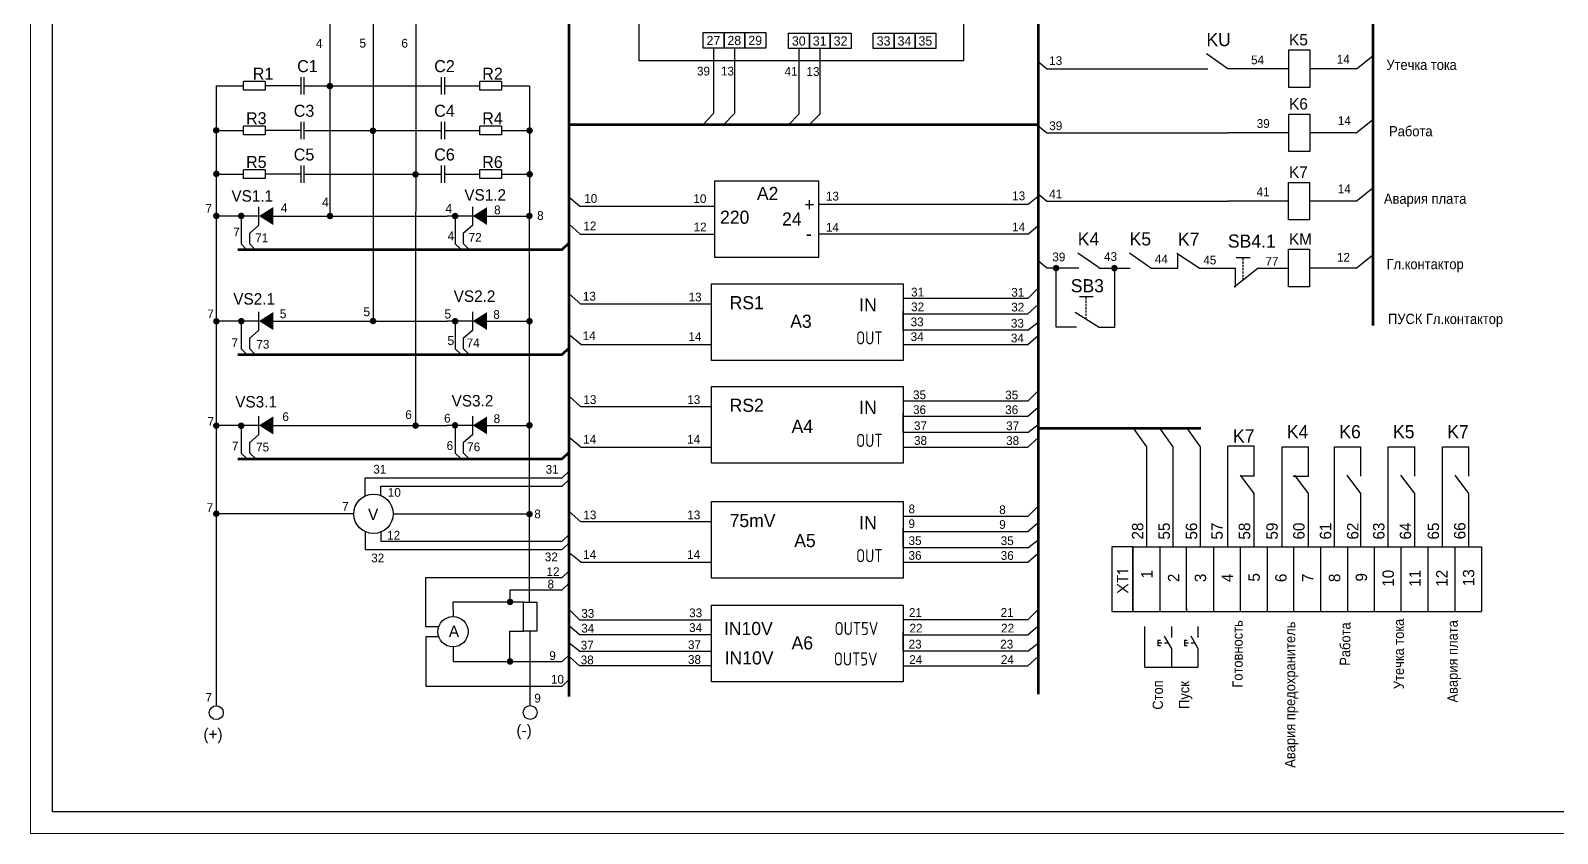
# Model space of a CAD drawing. Header units: millimetres. Extents: x 12 to 2978, y 1101 to 2133.
# Drawn here: x 12 to 361.1, y 1678.3 to 1862 of the extents above; entities that cross this region are included whole.
import ezdxf
from ezdxf.enums import TextEntityAlignment as Align

# ---------------------------------------------------------------- set-up
doc = ezdxf.new("R2010")
doc.units = ezdxf.units.MM
doc.linetypes.add('DASHED', pattern=[0.75, 0.5, -0.25])
doc.layers.add('SYMS', color=7, linetype='Continuous')
doc.styles.add('SPDS', font='SPDS.shx')
doc.styles.add('WD_IEC', font='ISOCP2.shx', dxfattribs={"width": 0.9, "height": 4})
pattern_1 = [(0, (9.8634, -10.202), (0, 6.985), [5.08, -1.905]), (90, (9.8634, -10.202), (-6.985, 4e-16), [5.08, -1.905])]

# ---------------------------------------------------------------- blocks, each defined once
blk = doc.blocks.new('Формат А2 (2)')
at = {"lineweight": 20}
for p, q in [((1597.83, 433.69), (2191.83, 433.69)), ((2191.83, 433.69), (2191.83, 13.69))]:
    blk.add_line(p, q, dxfattribs=at)
at = {"lineweight": 30}
for p, q in [((1617.83, 428.69), (2186.83, 428.69)), ((2186.83, 428.69), (2186.83, 18.69))]:
    blk.add_line(p, q, dxfattribs=at)
blk = doc.blocks.new('HPB11')
for p, q in [((-7.5, 0), (-2.5, 0)), ((2.5, 0), (-3.12, -3.12)), ((2.5, 0), (7.5, 0)), ((-1.25, -6.25), (-1.25, -5)), ((-1.25, -6.25), (1.25, -6.25)), ((0, -3.12), (0, -1.39)), ((0, -6.25), (0, -4.38)), ((1.25, -6.25), (1.25, -5))]:
    blk.add_line(p, q)
at = {"style": 'WD_IEC'}
for tag, p in [('INST', (-5, 11.12)), ('LOC', (-5, 7.62)), ('TAG1', (-5, 4.12)), ('DESC2', (-5, -14.75)), ('DESC1', (-5, -11.25)), ('DESC3', (-5, -18.25))]:
    blk.add_attdef(tag, text='', height=2.5, dxfattribs=at).set_placement(p, align=Align.RIGHT)
for tag, p, height, flags in [('MFG', (4.92, 12.12), 1.5, 9), ('CAT', (4.92, 9.62), 1.5, 9), ('X4TERM01', (-7.5, 0), 0.32, 1), ('TERM01', (-7.5, 1), 2, 8), ('X2LINK', (0, 0), 0.32, 1), ('X1TERM02', (7.5, 0), 0.32, 1), ('ASSYCODE', (3.5, -2.75), 1, 1), ('FAMILY', (3.5, -4.25), 1, 1), ('CATDESC', (3.5, -5.75), 1, 1), ('CONTACT', (3.5, -7.5), 1, 1)]:
    blk.add_attdef(tag, p, '', height=height, dxfattribs=dict(at, flags=flags))
at = {"style": 'WD_IEC', "flags": 8}
blk.add_attdef('TERM02', text='', height=2, dxfattribs=at).set_placement((7.5, 1), align=Align.RIGHT)
at = {"lineweight": 15, "style": 'WD_IEC'}
blk.add_attdef('XREF', text='', height=2.5, dxfattribs=at).set_placement((-5, -7.5), align=Align.RIGHT)

msp = doc.modelspace()

# ---------------------------------------------------------------- hatches: boundary and pattern name
h = msp.add_hatch(color=256)
h.dxf.hatch_style = 1
h.paths.add_polyline_path([(79.7, 1849.32, 1), (81.2, 1849.32, 1)])
h = msp.add_hatch(color=256)
h.dxf.hatch_style = 1
h.paths.add_polyline_path([(53.73, 1839.19, 1), (55.23, 1839.19, 1)])
at = {"lineweight": 25}
h = msp.add_hatch(color=0, dxfattribs=at)
edge = h.paths.add_edge_path()
edge.add_arc((54.5, 1839.21), 0.387, 0, 360)
h = msp.add_hatch()
h.set_pattern_fill('ANGLE', color=256)
h.set_pattern_definition(pattern_1)
h.paths.add_polyline_path([(90.33, 1840.55, 0.414048), (88.94, 1839.16), (90.33, 1839.16)])
h.paths.add_polyline_path([(90.33, 1839.16), (88.94, 1839.16, 0.414379), (90.33, 1837.77)])
h.paths.add_polyline_path([(91.72, 1839.16), (90.33, 1839.16), (90.33, 1837.77, 0.414048)])
h.paths.add_polyline_path([(90.33, 1840.55), (90.33, 1839.16), (91.72, 1839.16, 0.414379)])
h = msp.add_hatch()
h.set_pattern_fill('ANGLE', color=256)
h.set_pattern_definition(pattern_1)
h.paths.add_polyline_path([(90.33, 1840.55, 0.414048), (88.94, 1839.16), (90.33, 1839.16)])
h.paths.add_polyline_path([(90.33, 1839.16), (88.94, 1839.16, 0.414379), (90.33, 1837.77)])
h.paths.add_polyline_path([(91.72, 1839.16), (90.33, 1839.16), (90.33, 1837.77, 0.414048)])
h.paths.add_polyline_path([(90.33, 1840.55), (90.33, 1839.16), (91.72, 1839.16, 0.414379)])
h = msp.add_hatch(color=256)
h.dxf.hatch_style = 1
h.paths.add_polyline_path([(89.54, 1839.11, 1), (91.04, 1839.11, 1)])
h = msp.add_hatch(color=0, dxfattribs=at)
edge = h.paths.add_edge_path()
edge.add_arc((90.3, 1839.15), 0.408, 0, 360)
h = msp.add_hatch(color=256)
h.dxf.hatch_style = 1
h.paths.add_polyline_path([(125.36, 1839.16, 1), (126.86, 1839.16, 1)])
h = msp.add_hatch(color=0, dxfattribs=at)
edge = h.paths.add_edge_path()
edge.add_arc((126.13, 1839.16), 0.387, 0, 360)
h = msp.add_hatch()
h.set_pattern_fill('ANGLE', color=256)
h.set_pattern_definition([(0, (9.098, -11.3904), (0, 6.985), [5.08, -1.905]), (90, (9.098, -11.3904), (-6.985, 4e-16), [5.08, -1.905])])
h.paths.add_polyline_path([(89.56, 1839.36, 0.414048), (88.17, 1837.97), (89.56, 1837.97)])
h.paths.add_polyline_path([(89.56, 1837.97), (88.17, 1837.97, 0.414379), (89.56, 1836.58)])
h.paths.add_polyline_path([(90.95, 1837.97), (89.56, 1837.97), (89.56, 1836.58, 0.414048)])
h.paths.add_polyline_path([(89.56, 1839.36), (89.56, 1837.97), (90.95, 1837.97, 0.414379)])
h = msp.add_hatch()
h.set_pattern_fill('ANGLE', color=256)
h.set_pattern_definition([(0, (15.161, -15.803), (0, 6.985), [5.08, -1.905]), (90, (15.161, -15.803), (-6.985, 4e-16), [5.08, -1.905])])
h.paths.add_polyline_path([(95.62, 1834.95, 0.414048), (94.23, 1833.56), (95.62, 1833.56)])
h.paths.add_polyline_path([(95.62, 1833.56), (94.23, 1833.56, 0.414379), (95.63, 1832.17)])
h.paths.add_polyline_path([(97.02, 1833.56), (95.62, 1833.56), (95.63, 1832.17, 0.414048)])
h.paths.add_polyline_path([(95.62, 1834.95), (95.62, 1833.56), (97.02, 1833.56, 0.414379)])
h = msp.add_hatch(color=256)
h.dxf.hatch_style = 1
h.paths.add_polyline_path([(53.76, 1829.24, 1), (55.26, 1829.24, 1)])
h = msp.add_hatch(color=0, dxfattribs=at)
edge = h.paths.add_edge_path()
edge.add_arc((54.49, 1829.15), 0.387, 0, 360)
h = msp.add_hatch(color=256)
h.dxf.hatch_style = 1
h.paths.add_polyline_path([(99.29, 1829.11, 1), (100.79, 1829.11, 1)])
h = msp.add_hatch(color=0, dxfattribs=at)
edge = h.paths.add_edge_path()
edge.add_arc((100.07, 1829.12), 0.408, 0, 360)
h = msp.add_hatch(color=256)
h.dxf.hatch_style = 1
h.paths.add_polyline_path([(125.38, 1829.15, 1), (126.88, 1829.15, 1)])
h = msp.add_hatch(color=0, dxfattribs=at)
edge = h.paths.add_edge_path()
edge.add_arc((126.11, 1829.13), 0.387, 0, 360)
h = msp.add_hatch(color=256)
h.dxf.hatch_style = 1
h.paths.add_polyline_path([(53.75, 1819.62, 1), (55.24, 1819.62, 1)])
h = msp.add_hatch(color=0, dxfattribs=at)
edge = h.paths.add_edge_path()
edge.add_arc((54.48, 1819.62), 0.387, 0, 360)
h = msp.add_hatch(color=256)
h.dxf.hatch_style = 1
h.paths.add_polyline_path([(59.44, 1819.62, 1), (60.94, 1819.62, 1)])
h = msp.add_hatch(color=0, dxfattribs=at)
edge = h.paths.add_edge_path()
edge.add_arc((60.19, 1819.59), 0.408, 0, 360)
for points in [[(64.24, 1819.59), (67.52, 1817.53), (67.52, 1821.65)], [(113.12, 1819.59), (116.41, 1817.53), (116.41, 1821.65)], [(64.24, 1795.56), (67.52, 1793.51), (67.52, 1797.62)], [(113.12, 1795.56), (116.41, 1793.51), (116.41, 1797.62)], [(64.24, 1771.7), (67.52, 1769.64), (67.52, 1773.75)], [(113.12, 1771.7), (116.41, 1769.64), (116.41, 1773.75)]]:
    msp.add_hatch(color=256).paths.add_polyline_path(points)
h = msp.add_hatch(color=256)
h.dxf.hatch_style = 1
h.paths.add_polyline_path([(79.73, 1819.6, 1), (81.23, 1819.6, 1)])
h = msp.add_hatch(color=0, dxfattribs=at)
edge = h.paths.add_edge_path()
edge.add_arc((80.47, 1819.55), 0.408, 0, 360)
h = msp.add_hatch(color=256)
h.dxf.hatch_style = 1
h.paths.add_polyline_path([(108.34, 1819.58, 1), (109.84, 1819.58, 1)])
h = msp.add_hatch(color=0, dxfattribs=at)
edge = h.paths.add_edge_path()
edge.add_arc((109.08, 1819.59), 0.408, 0, 360)
h = msp.add_hatch(color=256)
h.dxf.hatch_style = 1
h.paths.add_polyline_path([(125.31, 1819.61, 1), (126.81, 1819.61, 1)])
h = msp.add_hatch(color=0, dxfattribs=at)
edge = h.paths.add_edge_path()
edge.add_arc((126.1, 1819.56), 0.387, 0, 360)
h = msp.add_hatch(color=256)
h.dxf.hatch_style = 1
h.paths.add_polyline_path([(245.71, 1807.68, 1), (247.2, 1807.68, 1)])
h = msp.add_hatch(color=256)
h.dxf.hatch_style = 1
h.paths.add_polyline_path([(259.04, 1807.66, 1), (260.53, 1807.66, 1)])
h = msp.add_hatch(color=256)
h.dxf.hatch_style = 1
h.paths.add_polyline_path([(53.76, 1795.51, 1), (55.26, 1795.51, 1)])
h = msp.add_hatch(color=0, dxfattribs=at)
edge = h.paths.add_edge_path()
edge.add_arc((54.47, 1795.54), 0.387, 0, 360)
h = msp.add_hatch(color=256)
h.dxf.hatch_style = 1
h.paths.add_polyline_path([(59.47, 1795.54, 1), (60.97, 1795.54, 1)])
h = msp.add_hatch(color=0, dxfattribs=at)
edge = h.paths.add_edge_path()
edge.add_arc((60.19, 1795.56), 0.408, 0, 360)
h = msp.add_hatch(color=256)
h.dxf.hatch_style = 1
h.paths.add_polyline_path([(89.59, 1795.57, 1), (91.08, 1795.57, 1)])
h = msp.add_hatch(color=0, dxfattribs=at)
edge = h.paths.add_edge_path()
edge.add_arc((90.32, 1795.58), 0.408, 0, 360)
h = msp.add_hatch(color=256)
h.dxf.hatch_style = 1
h.paths.add_polyline_path([(108.36, 1795.53, 1), (109.86, 1795.53, 1)])
h = msp.add_hatch(color=0, dxfattribs=at)
edge = h.paths.add_edge_path()
edge.add_arc((109.08, 1795.56), 0.408, 0, 360)
h = msp.add_hatch(color=256)
h.dxf.hatch_style = 1
h.paths.add_polyline_path([(125.35, 1795.53, 1), (126.84, 1795.53, 1)])
h = msp.add_hatch(color=0, dxfattribs=at)
edge = h.paths.add_edge_path()
edge.add_arc((126.1, 1795.55), 0.387, 0, 360)
h = msp.add_hatch(color=256)
h.dxf.hatch_style = 1
h.paths.add_polyline_path([(53.74, 1771.64, 1), (55.23, 1771.64, 1)])
h = msp.add_hatch(color=0, dxfattribs=at)
edge = h.paths.add_edge_path()
edge.add_arc((54.49, 1771.69), 0.387, 0, 360)
h = msp.add_hatch(color=256)
h.dxf.hatch_style = 1
h.paths.add_polyline_path([(59.43, 1771.61, 1), (60.93, 1771.61, 1)])
h = msp.add_hatch(color=0, dxfattribs=at)
edge = h.paths.add_edge_path()
edge.add_arc((60.19, 1771.7), 0.408, 0, 360)
h = msp.add_hatch(color=256)
h.dxf.hatch_style = 1
h.paths.add_polyline_path([(99.31, 1771.65, 1), (100.81, 1771.65, 1)])
h = msp.add_hatch(color=0, dxfattribs=at)
edge = h.paths.add_edge_path()
edge.add_arc((100.06, 1771.7), 0.408, 0, 360)
h = msp.add_hatch(color=256)
h.dxf.hatch_style = 1
h.paths.add_polyline_path([(108.32, 1771.71, 1), (109.82, 1771.71, 1)])
h = msp.add_hatch(color=0, dxfattribs=at)
edge = h.paths.add_edge_path()
edge.add_arc((109.08, 1771.7), 0.408, 0, 360)
h = msp.add_hatch(color=256)
h.dxf.hatch_style = 1
h.paths.add_polyline_path([(125.33, 1771.72, 1), (126.83, 1771.72, 1)])
h = msp.add_hatch(color=0, dxfattribs=at)
edge = h.paths.add_edge_path()
edge.add_arc((126.11, 1771.69), 0.387, 0, 360)
h = msp.add_hatch(color=256)
h.dxf.hatch_style = 1
h.paths.add_polyline_path([(53.74, 1751.49, 1), (55.24, 1751.49, 1)])
h = msp.add_hatch(color=256)
h.dxf.hatch_style = 1
h.paths.add_polyline_path([(125.35, 1751.4, 1), (126.84, 1751.4, 1)])
h = msp.add_hatch(color=0, dxfattribs=at)
edge = h.paths.add_edge_path()
edge.add_arc((54.48, 1751.49), 0.387, 0, 360)
h = msp.add_hatch(color=0, dxfattribs=at)
edge = h.paths.add_edge_path()
edge.add_arc((126.11, 1751.48), 0.387, 0, 360)
h = msp.add_hatch(color=256)
h.dxf.hatch_style = 1
h.paths.add_polyline_path([(120.89, 1731.32, 1), (122.39, 1731.32, 1)])
h = msp.add_hatch(color=0, dxfattribs=at)
edge = h.paths.add_edge_path()
edge.add_arc((121.65, 1731.26), 0.387, 0, 360)
h = msp.add_hatch(color=256)
h.dxf.hatch_style = 1
h.paths.add_polyline_path([(120.89, 1717.69, 1), (122.39, 1717.69, 1)])
h = msp.add_hatch(color=0, dxfattribs=at)
edge = h.paths.add_edge_path()
edge.add_arc((121.63, 1717.63), 0.387, 0, 360)

# ---------------------------------------------------------------- linework, layer by layer
at = {"lineweight": 80}
for p, q in [((242.34, 2007.25), (242.34, 1710.24)), ((318.75, 2008), (318.89, 1794.57)), ((135.18, 1709.67), (135.18, 1990.92)), ((135.18, 1840.54), (242.34, 1840.54)), ((59.44, 1811.94), (133.55, 1811.94)), ((133.55, 1811.94), (135.18, 1813.48)), ((59.44, 1787.91), (133.55, 1787.91)), ((133.55, 1787.91), (135.18, 1789.45)), ((242.34, 1771.07), (279.58, 1771.08)), ((59.44, 1764.04), (133.55, 1764.04)), ((133.55, 1764.05), (135.18, 1765.59))]:
    msp.add_line(p, q, dxfattribs=at)
for p, q in [((90.3, 1976), (90.34, 1795.56)), ((80.39, 1975.26), (80.48, 1819.59)), ((100.13, 1975.21), (100.06, 1771.7)), ((168.17, 1858.01), (168.17, 1843.03)), ((172.94, 1858.01), (172.94, 1843.03)), ((187.68, 1857.91), (187.68, 1842.92)), ((192.46, 1857.91), (192.46, 1842.92)), ((244.3, 1853.3), (242.3, 1854.94)), ((285.7, 1853.3), (280.81, 1856.69)), ((315.09, 1853.29), (318.83, 1856.27)), ((244.3, 1853.3), (281.16, 1853.3)), ((299.64, 1853.3), (285.7, 1853.3)), ((315.08, 1853.29), (304.45, 1853.29)), ((54.49, 1849.36), (54.49, 1819.59)), ((126.1, 1849.36), (126.11, 1819.59)), ((168.17, 1843.03), (165.76, 1840.54)), ((172.94, 1843.03), (170.54, 1840.54)), ((187.68, 1842.92), (185.28, 1840.43)), ((192.46, 1842.92), (190.05, 1840.43)), ((244.3, 1838.62), (242.3, 1840.26)), ((315.08, 1838.61), (318.82, 1841.59)), ((244.3, 1838.62), (285.7, 1838.62)), ((299.64, 1838.62), (285.7, 1838.62)), ((315.08, 1838.61), (304.45, 1838.61)), ((315.05, 1822.99), (318.79, 1825.97)), ((137.54, 1821.87), (135.18, 1823.84)), ((192.15, 1822.28), (240.1, 1822.28)), ((240.1, 1822.28), (242.34, 1824.15)), ((244.27, 1823), (242.27, 1824.65)), ((244.27, 1823), (285.66, 1823)), ((299.61, 1823), (285.66, 1823)), ((315.05, 1822.99), (304.42, 1822.99)), ((54.49, 1819.59), (54.49, 1707.56)), ((64.24, 1819.59), (54.49, 1819.59)), ((60.19, 1819.59), (60.19, 1813.24)), ((64.24, 1817.49), (64.24, 1821.69)), ((67.47, 1819.59), (107.28, 1819.59)), ((113.12, 1819.59), (107.28, 1819.59)), ((113.12, 1819.59), (107.28, 1819.59)), ((109.08, 1819.59), (109.08, 1813.24)), ((113.12, 1817.49), (113.12, 1821.69)), ((116.36, 1819.59), (126.11, 1819.59)), ((126.11, 1731.29), (126.11, 1819.59)), ((137.54, 1821.87), (168.43, 1821.87)), ((64.24, 1817.49), (62.06, 1815.58)), ((62.06, 1815.58), (62.06, 1813.28)), ((113.12, 1817.49), (110.95, 1815.58)), ((110.95, 1815.58), (110.95, 1813.28)), ((137.69, 1815.46), (135.18, 1817.72)), ((137.69, 1815.46), (168.43, 1815.46)), ((192.15, 1815.54), (240.13, 1815.54)), ((240.13, 1815.54), (242.34, 1817.41)), ((60.19, 1813.24), (61.43, 1811.94)), ((62.06, 1813.28), (63.31, 1811.94)), ((109.08, 1813.24), (110.49, 1811.94)), ((110.95, 1813.28), (112.29, 1811.94)), ((244.27, 1807.76), (242.34, 1809.34)), ((256.29, 1807.71), (251.41, 1811.1)), ((268.14, 1807.7), (263.26, 1811.1)), ((279.19, 1807.65), (274.06, 1811.04)), ((274.32, 1807.7), (274.31, 1811.04)), ((290.83, 1810.06), (287.65, 1810.06)), ((315.05, 1807.69), (318.79, 1810.67)), ((244.27, 1807.76), (251.64, 1807.76)), ((246.43, 1807.76), (246.43, 1794.23)), ((256.26, 1807.7), (263.36, 1807.7)), ((259.81, 1807.7), (259.82, 1794.12)), ((268.12, 1807.7), (274.32, 1807.7)), ((279.19, 1807.65), (287.49, 1807.65)), ((292.67, 1807.65), (287.18, 1803.29)), ((287.49, 1803.29), (287.49, 1807.65)), ((292.67, 1807.65), (299.61, 1807.65)), ((315.05, 1807.69), (304.42, 1807.69)), ((137.82, 1799.44), (135.18, 1801.81)), ((239.97, 1800.7), (242.34, 1803.06)), ((254.96, 1801.12), (251.78, 1801.12)), ((64.24, 1793.46), (64.24, 1797.66)), ((113.12, 1793.46), (113.12, 1797.66)), ((167.66, 1799.44), (137.82, 1799.44)), ((167.66, 1799.44), (167.66, 1799.44)), ((239.97, 1800.7), (211.5, 1800.7)), ((211.5, 1793.5), (211.5, 1797.92)), ((239.97, 1797.24), (242.34, 1799.36)), ((256.33, 1794.12), (250.83, 1797.55)), ((64.24, 1795.56), (54.49, 1795.56)), ((60.19, 1795.56), (60.19, 1789.21)), ((67.47, 1795.56), (107.28, 1795.56)), ((113.12, 1795.56), (107.28, 1795.56)), ((113.12, 1795.56), (107.28, 1795.56)), ((113.12, 1795.56), (107.28, 1795.56)), ((109.08, 1795.56), (109.08, 1789.21)), ((116.36, 1795.56), (126.11, 1795.56)), ((211.5, 1797.24), (239.97, 1797.24)), ((240.01, 1793.5), (242.34, 1795.34)), ((246.43, 1794.23), (251.13, 1794.23)), ((259.82, 1794.12), (256.33, 1794.12)), ((64.24, 1793.46), (62.06, 1791.56)), ((62.06, 1791.56), (62.06, 1789.26)), ((113.12, 1793.46), (110.95, 1791.56)), ((110.95, 1791.56), (110.95, 1789.26)), ((137.82, 1790.21), (135.18, 1792.41)), ((240.01, 1793.5), (211.5, 1793.5)), ((240, 1790.21), (242.34, 1792.29)), ((60.19, 1789.21), (61.49, 1787.91)), ((62.06, 1789.26), (63.38, 1787.91)), ((109.08, 1789.21), (110.44, 1787.91)), ((110.95, 1789.26), (112.31, 1787.91)), ((137.82, 1790.21), (167.66, 1790.21)), ((211.5, 1790.21), (240, 1790.21)), ((137.82, 1775.98), (135.18, 1778.35)), ((239.97, 1777.24), (211.5, 1777.24)), ((239.97, 1777.24), (242.34, 1779.6)), ((64.24, 1769.6), (64.24, 1773.8)), ((113.12, 1769.6), (113.12, 1773.8)), ((167.66, 1775.98), (137.82, 1775.98)), ((167.66, 1775.98), (167.66, 1775.98)), ((211.5, 1770.04), (211.5, 1774.46)), ((211.5, 1773.78), (239.97, 1773.78)), ((239.97, 1773.78), (242.34, 1775.89)), ((64.24, 1771.7), (54.49, 1771.7)), ((60.19, 1771.7), (60.19, 1765.35)), ((64.24, 1769.6), (62.06, 1767.69)), ((67.47, 1771.7), (107.28, 1771.7)), ((113.12, 1771.7), (107.28, 1771.7)), ((113.12, 1771.7), (107.28, 1771.7)), ((109.08, 1771.7), (109.08, 1765.35)), ((113.12, 1769.6), (110.95, 1767.69)), ((116.36, 1771.7), (126.11, 1771.7)), ((240.01, 1770.04), (211.5, 1770.04)), ((240.01, 1770.04), (242.34, 1771.88)), ((267.18, 1766.81), (264.14, 1771.07)), ((273.25, 1766.81), (270.18, 1771.07)), ((279.48, 1766.81), (276.43, 1771.08)), ((62.06, 1767.69), (62.06, 1765.39)), ((110.95, 1767.69), (110.95, 1765.39)), ((137.82, 1766.75), (135.18, 1768.95)), ((137.82, 1766.75), (167.66, 1766.75)), ((211.5, 1766.75), (240, 1766.75)), ((240, 1766.75), (242.34, 1768.83)), ((267.18, 1743.94), (267.18, 1766.81)), ((273.25, 1743.94), (273.25, 1766.81)), ((279.48, 1743.94), (279.48, 1766.81)), ((285.7, 1743.94), (285.7, 1766.91)), ((291.75, 1766.91), (285.7, 1766.91)), ((291.75, 1760.07), (291.75, 1766.91)), ((298.12, 1743.94), (298.12, 1766.81)), ((298.12, 1766.81), (304.16, 1766.81)), ((304.16, 1760.07), (304.16, 1766.81)), ((310.1, 1743.94), (310.1, 1766.81)), ((310.1, 1766.81), (316.15, 1766.81)), ((316.15, 1760.07), (316.15, 1766.81)), ((322.39, 1743.94), (322.39, 1766.81)), ((322.39, 1766.81), (328.43, 1766.81)), ((328.43, 1760.07), (328.43, 1766.81)), ((334.77, 1743.94), (334.77, 1766.81)), ((334.77, 1766.81), (340.81, 1766.81)), ((340.81, 1760.07), (340.81, 1766.81)), ((60.19, 1765.35), (61.56, 1764.04)), ((62.06, 1765.39), (63.5, 1764.04)), ((109.08, 1765.35), (110.47, 1764.04)), ((110.95, 1765.39), (112.27, 1764.04)), ((88.52, 1755.57), (88.52, 1759.69)), ((88.52, 1759.69), (133.55, 1759.69)), ((133.55, 1759.69), (135.18, 1761.23)), ((133.55, 1757.78), (135.18, 1759.32)), ((291.75, 1760.07), (288.51, 1760.07)), ((291.75, 1756.15), (288.59, 1760.31)), ((300.67, 1760.06), (304.16, 1760.07)), ((304.16, 1756.15), (301.01, 1760.31)), ((316.15, 1756.15), (313, 1760.31)), ((328.43, 1756.15), (325.28, 1760.31)), ((340.81, 1756.15), (337.66, 1760.31)), ((92.14, 1755.65), (92.14, 1757.78)), ((92.14, 1757.78), (133.55, 1757.78)), ((291.75, 1744), (291.75, 1756.15)), ((304.16, 1744), (304.16, 1756.15)), ((316.15, 1744), (316.15, 1756.15)), ((328.43, 1744), (328.43, 1756.15)), ((340.81, 1744), (340.81, 1756.15)), ((239.97, 1750.87), (242.34, 1753.23)), ((54.49, 1751.51), (85.92, 1751.52)), ((94.93, 1751.48), (126.11, 1751.48)), ((137.82, 1749.61), (135.18, 1751.98)), ((167.66, 1749.61), (137.82, 1749.61)), ((167.66, 1749.61), (167.66, 1749.61)), ((239.97, 1750.87), (211.5, 1750.87)), ((239.97, 1747.41), (242.34, 1749.52)), ((88.52, 1747.4), (88.52, 1743.27)), ((92.14, 1747.32), (92.14, 1745.18)), ((92.14, 1745.18), (133.55, 1745.18)), ((133.55, 1745.18), (135.18, 1746.73)), ((211.5, 1743.67), (211.5, 1748.09)), ((211.5, 1747.41), (239.97, 1747.41)), ((240.01, 1743.67), (242.34, 1745.51)), ((88.52, 1743.27), (133.55, 1743.27)), ((133.55, 1743.27), (135.18, 1744.82)), ((137.82, 1740.38), (135.18, 1742.58)), ((240.01, 1743.67), (211.5, 1743.67)), ((240, 1740.38), (242.34, 1742.46)), ((264.03, 1743.94), (264.03, 1729.16)), ((264.03, 1743.94), (343.71, 1743.94)), ((270.16, 1743.94), (270.16, 1729.16)), ((270.16, 1743.94), (270.16, 1729.16)), ((276.29, 1729.52), (276.29, 1743.94)), ((282.42, 1743.94), (282.42, 1729.16)), ((288.55, 1743.94), (288.55, 1729.16)), ((288.55, 1743.94), (343.71, 1743.94)), ((294.67, 1743.94), (294.67, 1729.16)), ((294.67, 1743.94), (294.67, 1729.16)), ((300.8, 1729.16), (300.8, 1743.94)), ((306.93, 1743.94), (306.93, 1729.16)), ((313.06, 1743.94), (313.06, 1729.16)), ((319.19, 1743.94), (319.19, 1729.16)), ((319.19, 1743.94), (319.19, 1729.16)), ((325.32, 1729.16), (325.32, 1743.94)), ((331.45, 1743.94), (331.45, 1729.16)), ((337.58, 1743.94), (337.58, 1729.16)), ((343.71, 1743.94), (343.71, 1729.16)), ((343.71, 1743.94), (343.71, 1729.16)), ((133.55, 1736.92), (135.18, 1738.46)), ((137.82, 1740.38), (167.66, 1740.38)), ((211.5, 1740.38), (240, 1740.38)), ((102.38, 1725.61), (102.38, 1736.92)), ((102.38, 1736.92), (133.55, 1736.92)), ((133.55, 1734.06), (135.18, 1735.6)), ((124.74, 1731.29), (108.6, 1731.29)), ((108.6, 1731.29), (108.61, 1727.97)), ((121.67, 1731.29), (121.67, 1734.06)), ((121.67, 1734.06), (133.55, 1734.06)), ((137.55, 1727.22), (135.18, 1729.58)), ((239.97, 1727.22), (242.34, 1729.58)), ((259.2, 1729.16), (343.71, 1729.16)), ((276.29, 1729.79), (276.29, 1729.16)), ((105.32, 1725.61), (102.38, 1725.61)), ((105.32, 1725.61), (105.32, 1725.61)), ((121.62, 1717.66), (121.62, 1724.64)), ((121.62, 1724.63), (124.74, 1724.63)), ((126.24, 1707.62), (126.23, 1724.57)), ((137.55, 1723.75), (135.18, 1725.87)), ((137.55, 1727.22), (167.66, 1727.22)), ((167.66, 1725.95), (167.66, 1725.95)), ((167.66, 1720.01), (167.66, 1724.44)), ((239.97, 1727.22), (211.5, 1727.22)), ((211.5, 1720.01), (211.5, 1724.44)), ((239.97, 1723.75), (242.34, 1725.87)), ((266.74, 1716.35), (266.74, 1725.7)), ((105.33, 1723.36), (102.36, 1723.36)), ((102.36, 1723.36), (102.36, 1712.02)), ((108.61, 1721.04), (108.61, 1717.66)), ((137.51, 1720.01), (135.18, 1721.85)), ((167.66, 1723.75), (137.55, 1723.75)), ((211.5, 1723.75), (239.97, 1723.75)), ((240.01, 1720.01), (242.34, 1721.85)), ((108.61, 1717.66), (133.55, 1717.66)), ((133.55, 1717.66), (135.18, 1719.2)), ((137.52, 1716.73), (135.18, 1718.8)), ((137.51, 1720.01), (167.66, 1720.01)), ((240.01, 1720.01), (211.5, 1720.01)), ((240, 1716.73), (242.34, 1718.8)), ((272.81, 1718.29), (272.81, 1716.35)), ((278.88, 1718.29), (278.88, 1716.35)), ((167.66, 1716.73), (137.52, 1716.73)), ((211.5, 1716.73), (240, 1716.73)), ((266.74, 1716.35), (272.81, 1716.35)), ((272.81, 1716.35), (278.88, 1716.35)), ((102.36, 1712.02), (133.55, 1712.02)), ((133.55, 1712.02), (135.18, 1713.56))]:
    msp.add_line(p, q)
at = {"lineweight": 25}
for p, q in [((65.69, 1850.35), (60.75, 1850.35)), ((60.75, 1848.38), (60.75, 1850.35)), ((65.69, 1850.35), (65.69, 1848.38)), ((73.8, 1851.34), (73.8, 1847.39)), ((74.53, 1851.34), (74.53, 1847.39)), ((105.89, 1851.34), (105.89, 1847.39)), ((106.63, 1851.34), (106.63, 1847.39)), ((119.68, 1850.35), (114.74, 1850.35)), ((114.74, 1848.38), (114.74, 1850.35)), ((119.68, 1850.35), (119.68, 1848.38)), ((54.48, 1849.36), (60.75, 1849.36)), ((65.69, 1848.38), (60.75, 1848.38)), ((73.8, 1849.36), (65.69, 1849.36)), ((74.53, 1849.36), (105.87, 1849.36)), ((106.63, 1849.36), (114.74, 1849.36)), ((119.68, 1848.38), (114.74, 1848.38)), ((119.68, 1849.36), (125.99, 1849.36)), ((65.69, 1840.15), (60.75, 1840.15)), ((60.75, 1838.18), (60.75, 1840.15)), ((65.69, 1840.15), (60.75, 1840.15)), ((60.75, 1838.18), (60.75, 1840.15)), ((65.69, 1840.15), (65.69, 1838.18)), ((65.69, 1840.15), (65.69, 1838.18)), ((73.8, 1841.14), (73.8, 1837.19)), ((73.8, 1841.14), (73.8, 1837.19)), ((74.53, 1841.13), (74.53, 1837.18)), ((74.53, 1841.13), (74.53, 1837.18)), ((105.89, 1841.14), (105.89, 1837.19)), ((105.89, 1841.14), (105.89, 1837.19)), ((106.63, 1841.13), (106.63, 1837.18)), ((106.63, 1841.13), (106.63, 1837.18)), ((119.68, 1840.15), (114.74, 1840.15)), ((114.74, 1838.18), (114.74, 1840.15)), ((119.68, 1840.15), (114.74, 1840.15)), ((114.74, 1838.18), (114.74, 1840.15)), ((119.68, 1840.15), (119.68, 1838.18)), ((119.68, 1840.15), (119.68, 1838.18)), ((54.44, 1839.16), (60.75, 1839.16)), ((54.44, 1839.16), (60.75, 1839.16)), ((65.69, 1838.18), (60.75, 1838.18)), ((65.69, 1838.18), (60.75, 1838.18)), ((73.8, 1839.16), (65.69, 1839.16)), ((73.8, 1839.16), (65.69, 1839.16)), ((74.53, 1839.16), (82.01, 1839.16)), ((79.16, 1839.16), (105.9, 1839.16)), ((106.63, 1839.16), (114.74, 1839.16)), ((106.63, 1839.16), (114.74, 1839.16)), ((119.68, 1838.18), (114.74, 1838.18)), ((119.68, 1838.18), (114.74, 1838.18)), ((119.68, 1839.16), (125.99, 1839.16)), ((119.68, 1839.16), (126.13, 1839.16)), ((54.49, 1829.15), (60.75, 1829.15)), ((65.69, 1830.14), (60.75, 1830.14)), ((60.75, 1828.16), (60.75, 1830.14)), ((65.69, 1830.14), (60.75, 1830.14)), ((60.75, 1828.16), (60.75, 1830.14)), ((65.69, 1830.14), (65.69, 1828.16)), ((65.69, 1830.14), (65.69, 1828.16)), ((73.8, 1829.15), (65.69, 1829.15)), ((73.8, 1829.15), (65.69, 1829.15)), ((73.8, 1831.12), (73.8, 1827.18)), ((73.8, 1831.12), (73.8, 1827.18)), ((74.53, 1831.12), (74.53, 1827.17)), ((74.53, 1831.12), (74.53, 1827.17)), ((74.53, 1829.15), (82.01, 1829.15)), ((79.16, 1829.15), (105.9, 1829.15)), ((105.89, 1831.12), (105.89, 1827.18)), ((105.89, 1831.12), (105.89, 1827.18)), ((106.63, 1831.12), (106.63, 1827.17)), ((106.63, 1831.12), (106.63, 1827.17)), ((106.63, 1829.15), (114.74, 1829.15)), ((106.63, 1829.15), (114.74, 1829.15)), ((119.68, 1830.14), (114.74, 1830.14)), ((114.74, 1828.16), (114.74, 1830.14)), ((119.68, 1830.14), (114.74, 1830.14)), ((114.74, 1828.16), (114.74, 1830.14)), ((119.68, 1830.14), (119.68, 1828.16)), ((119.68, 1830.14), (119.68, 1828.16)), ((119.68, 1829.15), (125.99, 1829.15)), ((119.68, 1829.15), (126.11, 1829.15)), ((65.69, 1828.16), (60.75, 1828.16)), ((65.69, 1828.16), (60.75, 1828.16)), ((119.68, 1828.16), (114.74, 1828.16)), ((119.68, 1828.16), (114.74, 1828.16))]:
    msp.add_line(p, q, dxfattribs=at)
at = {"linetype": 'DASHED'}
for p, q in [((289.24, 1804.92), (289.24, 1810.06)), ((253.37, 1795.99), (253.37, 1801.12))]:
    msp.add_line(p, q, dxfattribs=at)
for points in [[(151.18, 1977.61), (225.3, 1977.61), (225.3, 1855.1), (151.18, 1855.1)], [(165.78, 1861.55), (170.55, 1861.55), (170.55, 1858.01), (165.78, 1858.01)], [(170.55, 1861.55), (175.33, 1861.55), (175.33, 1858.01), (170.55, 1858.01)], [(175.33, 1861.55), (180.1, 1861.55), (180.1, 1858.01), (175.33, 1858.01)], [(185.29, 1861.44), (190.07, 1861.44), (190.07, 1857.91), (185.29, 1857.91)], [(190.07, 1861.44), (194.84, 1861.44), (194.84, 1857.91), (190.07, 1857.91)], [(194.84, 1861.44), (199.62, 1861.44), (199.62, 1857.91), (194.84, 1857.91)], [(204.68, 1861.44), (209.45, 1861.44), (209.45, 1857.91), (204.68, 1857.91)], [(209.45, 1861.44), (214.23, 1861.44), (214.23, 1857.91), (209.45, 1857.91)], [(214.23, 1861.44), (219, 1861.44), (219, 1857.91), (214.23, 1857.91)], [(299.64, 1857.59), (304.44, 1857.59), (304.44, 1849), (299.64, 1849)], [(299.64, 1842.91), (304.44, 1842.91), (304.44, 1834.32), (299.64, 1834.32)], [(168.43, 1827.68), (192.15, 1827.68), (192.15, 1810.14), (168.43, 1810.14)], [(299.61, 1827.29), (304.41, 1827.29), (304.41, 1818.7), (299.61, 1818.7)], [(299.61, 1811.99), (304.41, 1811.99), (304.41, 1803.4), (299.61, 1803.4)], [(167.66, 1804.09), (211.5, 1804.09), (211.5, 1786.55), (167.66, 1786.55)], [(167.66, 1780.63), (211.5, 1780.63), (211.5, 1763.09), (167.66, 1763.09)], [(167.66, 1754.26), (211.5, 1754.26), (211.5, 1736.72), (167.66, 1736.72)], [(264.03, 1743.94), (259.2, 1743.94), (259.2, 1729.16), (264.03, 1729.16)], [(124.74, 1724.63), (124.74, 1731.29), (127.73, 1731.29), (127.73, 1724.63)], [(167.66, 1730.6), (211.5, 1730.6), (211.5, 1713.06), (167.66, 1713.06)]]:
    msp.add_lwpolyline(points, close=True)
for centre, radius in [((90.42, 1751.48), 4.51), ((108.6, 1724.5), 3.47), ((54.49, 1705.97), 1.59), ((126.24, 1706.03), 1.59)]:
    msp.add_circle(centre, radius)

# ---------------------------------------------------------------- block references
at = {"color": 0, "lineweight": 30, "rotation": 180}
msp.add_blockref('Формат А2 (2)', (2203.86, 2112.02), dxfattribs=at)
at = {"layer": 'SYMS', "xscale": 0.4918424991806598, "yscale": 0.4918424991806598, "zscale": 0.4918424991806598, "rotation": 270}
for p in [(272.81, 1721.98), (278.88, 1721.98)]:
    msp.add_blockref('HPB11', p, dxfattribs=at)

# ---------------------------------------------------------------- texts
at = {"lineweight": 25}
for s, insert, char_height, width, attachment_point in [('27', (168.13, 1859.74), 2.115, 5.2876, 5), ('28', (172.9, 1859.74), 2.115, 5.2876, 5), ('29', (177.68, 1859.74), 2.115, 5.2876, 5), ('30', (187.64, 1859.63), 2.115, 5.2876, 5), ('31', (192.42, 1859.63), 2.115, 5.2876, 5), ('32', (197.19, 1859.63), 2.115, 5.2876, 5), ('33', (207.03, 1859.63), 2.115, 5.2876, 5), ('34', (211.8, 1859.63), 2.115, 5.2876, 5), ('35', (216.58, 1859.63), 2.115, 5.2876, 5), ('KU', (280.82, 1861.45), 3, 13.3806, 1), ('K5', (299.73, 1861.24), 2.616, 11.667, 1), ('R1', (65.19, 1852.14), 2.752, 6.8807, 5), ('С1', (75.33, 1853.86), 2.752, 6.8807, 5), ('С2', (106.65, 1853.86), 2.752, 6.8807, 5), ('R2', (117.63, 1852.14), 2.752, 6.8807, 5), ('K6', (299.73, 1846.56), 2.616, 11.667, 1), ('R3', (63.64, 1841.94), 2.752, 6.8807, 5), ('С3', (74.55, 1843.65), 2.752, 6.8807, 5), ('С4', (106.65, 1843.65), 2.752, 6.8807, 5), ('R4', (117.63, 1841.94), 2.752, 6.8807, 5), ('R5', (63.64, 1831.93), 2.752, 6.8807, 5), ('С5', (74.55, 1833.64), 2.752, 6.8807, 5), ('С6', (106.65, 1833.64), 2.752, 6.8807, 5), ('R6', (117.63, 1831.93), 2.752, 6.8807, 5), ('K7', (299.7, 1830.94), 2.616, 11.667, 1), ('VS1.1', (57.95, 1825.5), 2.616, 11.667, 1), ('VS1.2', (111.19, 1825.73), 2.616, 11.667, 1), ('А2', (178.07, 1826.26), 3, 13.3806, 1), ('+', (188.91, 1823.76), 3, 13.3806, 1), ('220', (169.65, 1820.82), 3, 13.3806, 1), ('24', (183.82, 1820.41), 3, 13.3806, 1), ('-', (189.3, 1817.06), 3, 13.3806, 1), ('K4', (251.41, 1815.86), 3, 13.3806, 1), ('K5', (263.26, 1815.85), 3, 13.3806, 1), ('K7', (274.32, 1815.8), 3, 13.3806, 1), ('SB4.1', (285.73, 1815.36), 3, 13.3806, 1), ('KM', (299.7, 1815.64), 2.616, 11.667, 1), ('SB3', (249.81, 1805.15), 3, 13.3806, 1), ('VS2.1', (58.38, 1801.95), 2.616, 11.667, 1), ('VS2.2', (108.76, 1802.57), 2.616, 11.667, 1), ('RS1', (171.84, 1801.27), 3, 13.3806, 1), ('IN', (201.45, 1800.78), 3, 13.3806, 1), ('А3', (185.69, 1797.02), 3, 13.3806, 1), ('VS3.1', (58.83, 1778.41), 2.616, 11.667, 1), ('VS3.2', (108.29, 1778.64), 2.616, 11.667, 1), ('RS2', (171.84, 1777.8), 3, 13.3806, 1), ('IN', (201.45, 1777.32), 3, 13.3806, 1), ('А4', (186, 1772.99), 3, 13.3806, 1), ('K7', (286.89, 1770.78), 3, 13.3806, 1), ('K4', (299.21, 1771.76), 3, 13.3806, 1), ('K6', (311.2, 1771.76), 3, 13.3806, 1), ('K5', (323.48, 1771.76), 3, 13.3806, 1), ('K7', (335.87, 1771.76), 3, 13.3806, 1), ('V', (89.18, 1752.64), 2.62, 11.667, 1), ('75mV', (171.84, 1751.43), 3, 13.3806, 1), ('IN', (201.45, 1750.95), 3, 13.3806, 1), ('А5', (186.6, 1746.85), 3, 13.3806, 1), ('A', (107.65, 1725.91), 2.62, 11.667, 1), ('IN10V', (170.54, 1726.73), 3, 13.3806, 1), ('А6', (185.99, 1723.44), 3, 13.3806, 1), ('IN10V', (170.71, 1720.01), 3, 13.3806, 1), ('(-)', (123.1, 1703.28), 2.616, 11.667, 1), ('(+)', (51.55, 1702.37), 2.616, 11.667, 1)]:
    msp.add_mtext(s, dxfattribs=dict(at, insert=insert, char_height=char_height, width=width, attachment_point=attachment_point))
at = {"width": 11.667, "attachment_point": 1}
for s, insert, char_height in [('4', (77.27, 1860.12), 2.06), ('5', (87.21, 1860.18), 2.06), ('6', (96.8, 1860.12), 2), ('39', (164.37, 1853.74), 2), ('13', (169.84, 1853.74), 2), ('41', (184.39, 1853.68), 2), ('13', (189.4, 1853.65), 2), ('13', (244.88, 1856.14), 2), ('54', (291.02, 1856.31), 2), ('14', (310.61, 1856.47), 2), ('39', (244.9, 1841.25), 2), ('39', (292.32, 1841.75), 2), ('14', (310.87, 1842.43), 2), ('41', (244.87, 1825.63), 2), ('41', (292.29, 1826.13), 2), ('14', (310.84, 1826.81), 2), ('7', (52.03, 1822.37), 2), ('4', (69.24, 1822.49), 2.06), ('4', (78.68, 1823.81), 2.06), ('4', (106.85, 1822.32), 2.06), ('8', (118, 1821.99), 2), ('10', (138.6, 1824.61), 2), ('10', (163.55, 1824.56), 2), ('13', (193.84, 1825.14), 2), ('13', (236.41, 1825.21), 2), ('8', (127.83, 1820.7), 2), ('7', (58.37, 1816.92), 2), ('71', (63.38, 1815.6), 2), ('4', (107.37, 1816.1), 2.06), ('72', (112.18, 1815.72), 2), ('12', (138.39, 1818.34), 2), ('12', (163.6, 1818.08), 2), ('14', (193.84, 1818.01), 2), ('14', (236.41, 1818.08), 2), ('39', (245.6, 1811.24), 2), ('43', (257.41, 1811.31), 2), ('44', (269.03, 1810.76), 2), ('45', (280.12, 1810.52), 2), ('77', (294.31, 1810.25), 2), ('12', (310.66, 1811.16), 2), ('13', (138.29, 1802.25), 2), ('13', (162.45, 1802.06), 2), ('31', (213.31, 1803.19), 2), ('31', (236.21, 1803.14), 2), ('7', (52.43, 1798.2), 2), ('5', (69, 1798.28), 2.06), ('5', (88.12, 1798.72), 2.06), ('5', (106.65, 1798.21), 2.06), ('8', (117.81, 1798.07), 2), ('32', (213.31, 1799.81), 2), ('32', (236.21, 1799.76), 2), ('33', (213.21, 1796.37), 2), ('33', (236.13, 1796.06), 2), ('7', (57.98, 1791.6), 2), ('73', (63.65, 1791.25), 2), ('5', (107.34, 1792.12), 2.06), ('74', (111.72, 1791.57), 2), ('14', (138.25, 1793.2), 2), ('14', (162.42, 1793.01), 2), ('34', (213.21, 1792.99), 2), ('34', (236.13, 1792.68), 2), ('13', (138.4, 1778.59), 2), ('13', (162.16, 1778.59), 2), ('35', (213.76, 1779.69), 2), ('35', (234.82, 1779.66), 2), ('7', (52.49, 1773.61), 2), ('6', (69.6, 1774.69), 2), ('6', (97.7, 1775.15), 2), ('6', (106.57, 1774.35), 2), ('8', (117.89, 1774.23), 2), ('36', (213.76, 1776.3), 2), ('36', (234.82, 1776.28), 2), ('37', (213.98, 1772.62), 2), ('37', (235.05, 1772.6), 2), ('7', (58.08, 1768), 2), ('75', (63.59, 1767.74), 2), ('6', (107.14, 1768.08), 2), ('76', (111.85, 1767.79), 2), ('14', (138.36, 1769.54), 2), ('14', (162.13, 1769.54), 2), ('38', (213.98, 1769.24), 2), ('38', (235.04, 1769.22), 2), ('31', (90.38, 1762.67), 2), ('31', (129.77, 1762.64), 2), ('10', (93.7, 1757.37), 2), ('7', (52.28, 1753.9), 2), ('7', (83.26, 1754.14), 2), ('8', (127.19, 1752.44), 2), ('13', (138.4, 1752.22), 2), ('13', (162.16, 1752.22), 2), ('8', (212.72, 1753.59), 2), ('8', (233.46, 1753.41), 2), ('9', (212.72, 1750.21), 2), ('9', (233.46, 1750.02), 2), ('12', (93.55, 1747.58), 2), ('35', (212.73, 1746.33), 2), ('35', (233.8, 1746.31), 2), ('32', (89.91, 1742.37), 2), ('32', (129.59, 1742.61), 2), ('14', (138.36, 1743.17), 2), ('14', (162.13, 1743.17), 2), ('36', (212.73, 1742.95), 2), ('36', (233.8, 1742.93), 2), ('12', (129.97, 1739.23), 2), ('8', (130.21, 1736.38), 2), ('33', (137.92, 1729.68), 2), ('33', (162.58, 1729.82), 2), ('21', (212.83, 1729.9), 2), ('21', (233.77, 1729.9), 2), ('34', (137.92, 1726.3), 2), ('34', (162.57, 1726.44), 2), ('22', (212.95, 1726.32), 2), ('22', (233.89, 1726.32), 2), ('37', (137.79, 1722.43), 2), ('37', (162.31, 1722.53), 2), ('23', (212.74, 1722.65), 2), ('23', (233.68, 1722.65), 2), ('9', (130.61, 1720.03), 2), ('38', (137.79, 1719.05), 2), ('38', (162.31, 1719.14), 2), ('24', (212.89, 1719.12), 2), ('24', (233.83, 1719.12), 2), ('10', (130.99, 1714.62), 2), ('7', (52.01, 1710.46), 2), ('9', (127.19, 1710.3), 2)]:
    msp.add_mtext(s, dxfattribs=dict(at, insert=insert, char_height=char_height))
at = {"char_height": 2.349, "attachment_point": 5, "style": 'WD_IEC'}
for s, width, insert in [('{\\fArial|b0|i0|c204|p34;Утечка тока}', 39.3387, (330, 1854.17)), ('{\\fArial|b0|i0|c204|p34;Работа}', 2.349, (327.55, 1838.98)), ('{\\fArial|b0|i0|c204|p34;Авария плата}', 39.3387, (330.82, 1823.21)), ('{\\fArial|b0|i0|c204|p34;Гл.контактор}', 39.3387, (330.82, 1808.25)), ('{\\fArial|b0|i0|c204|p34;ПУСК Гл.контактор}', 39.3387, (335.48, 1795.7))]:
    msp.add_mtext_dynamic_manual_height_columns(s, width=width, gutter_width=3.33, heights=[6.51], dxfattribs=dict(at, insert=insert))
at = {"lineweight": 25, "char_height": 3, "width": 13.3806, "attachment_point": 1, "style": 'SPDS'}
for s, insert in [('OUT', (200.74, 1793.22)), ('OUT', (200.74, 1769.76)), ('OUT', (200.74, 1743.39)), ('OUT5V', (195.82, 1726.73)), ('OUT5V', (195.65, 1719.76))]:
    msp.add_mtext(s, dxfattribs=dict(at, insert=insert))
at = {"attachment_point": 1, "rotation": 90}
for s, width, insert, char_height in [('28', 4.4179, (263.79, 1745.57), 2.613), ('55', 4.4179, (269.86, 1745.57), 2.613), ('56', 4.4179, (276.09, 1745.57), 2.613), ('57', 4.4179, (281.94, 1745.57), 2.613), ('58', 4.4179, (288.22, 1745.57), 2.613), ('59', 4.4179, (294.51, 1745.57), 2.613), ('60', 4.4179, (300.64, 1745.57), 2.613), ('61', 4.4179, (306.73, 1745.57), 2.613), ('62', 4.4179, (312.95, 1745.57), 2.613), ('63', 4.4179, (318.91, 1745.57), 2.613), ('64', 4.4179, (325, 1745.57), 2.613), ('65', 4.4179, (331.38, 1745.57), 2.613), ('66', 4.4179, (337.42, 1745.63), 2.613), ('{\\fTxt_IV50|b1|i0|c204|p2;XТ1}', 7.3875, (260.38, 1733.16), 2.613), ('1', 4.4179, (265.89, 1736.68), 2.61), ('\\pxt0;10', 4.4179, (321.06, 1734.78), 2.613), ('11', 4.4179, (327.19, 1734.78), 2.613), ('12', 4.4179, (333.32, 1734.78), 2.613), ('13', 4.4179, (339.45, 1734.9), 2.613), ('\\pxt0;2', 4.4179, (272.02, 1735.84), 2.613), ('3', 4.4179, (278.15, 1735.84), 2.61), ('4', 4.4179, (284.28, 1735.84), 2.61), ('5', 4.4179, (290.41, 1735.97), 2.61), ('\\pxt0;6', 4.4179, (296.54, 1735.84), 2.613), ('7', 4.4179, (302.67, 1735.84), 2.61), ('8', 4.4179, (308.8, 1735.84), 2.61), ('9', 4.4179, (314.93, 1735.97), 2.61)]:
    msp.add_mtext_dynamic_manual_height_columns(s, width=width, gutter_width=5.23, heights=[0], dxfattribs=dict(at, insert=insert, char_height=char_height))
at = {"char_height": 2.349, "attachment_point": 5, "style": 'WD_IEC'}
for s, width, insert, rotation in [('{\\fArial|b0|i0|c204|p34;Готовность}', 39.3387, (287.96, 1719.41), 90), ('{\\fArial|b0|i0|c204|p34;Авария предохранитель}', 39.3387, (300.3, 1710.09), 90), ('{\\fArial|b0|i0|c204|p34;Работа}', 2.5291, (312.56, 1721.68), 89.2215), ('{\\fArial|b0|i0|c204|p34;Утечка тока}', 39.3387, (324.82, 1719.4), 90), ('{\\fArial|b0|i0|c204|p34;Авария плата}', 39.3387, (337.45, 1717.72), 90), ('{\\fArial|b0|i0|c204|p34;Стоп}', 39.3387, (269.72, 1710.02), 90), ('{\\fArial|b0|i0|c204|p34;Пуск}', 39.3387, (276.08, 1710.02), 90)]:
    msp.add_mtext_dynamic_manual_height_columns(s, width=width, gutter_width=3.33, heights=[6.51], dxfattribs=dict(at, insert=insert, rotation=rotation))

doc.saveas('drawing.dxf')
